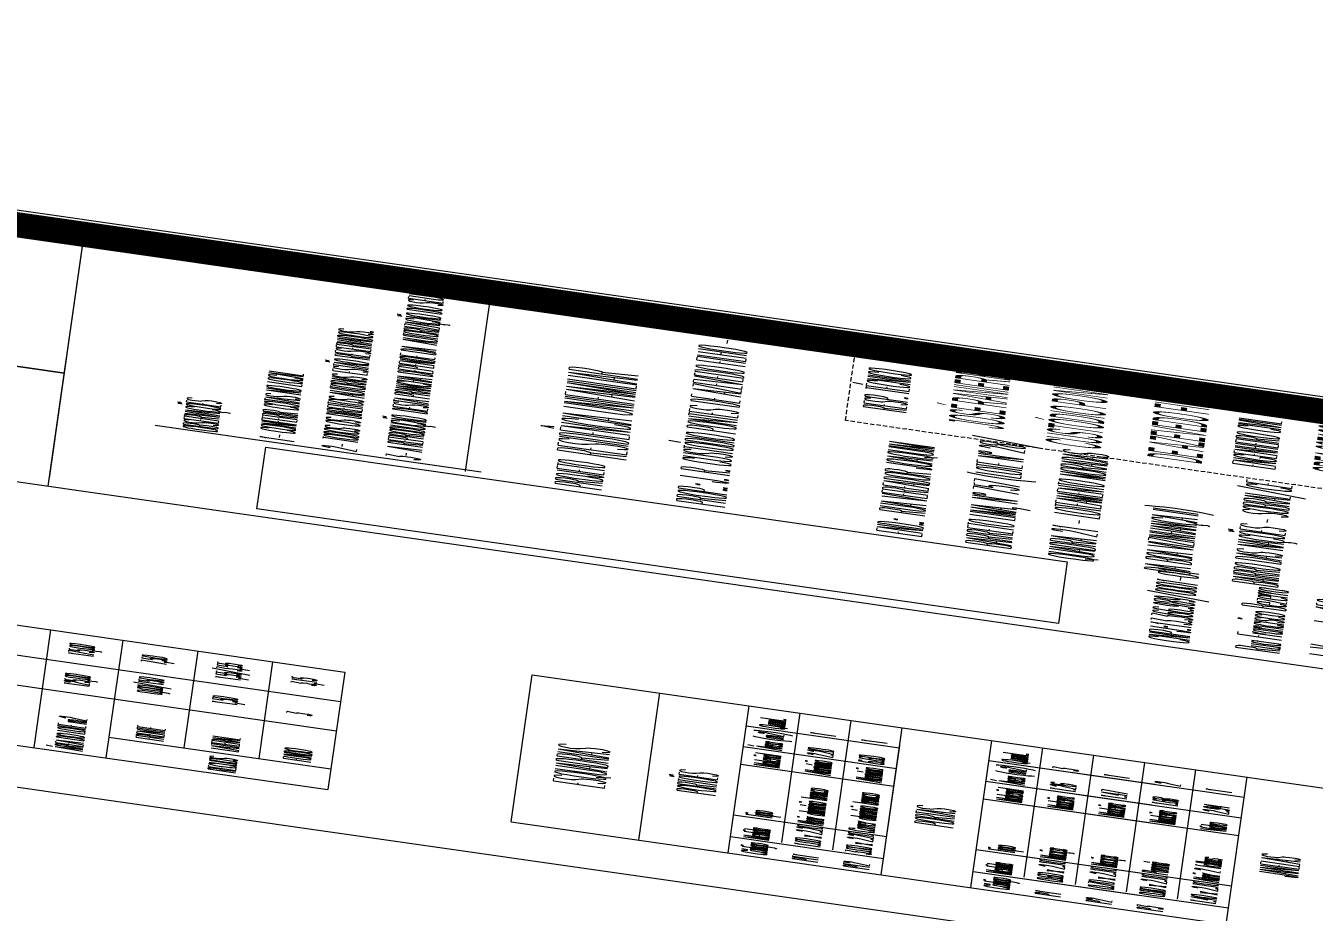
# Model space of a CAD drawing. Header units: millimetres. Extents: x -361192058 to 101130107379, y -14071650034 to 19218552450.
# Drawn here: x -134142.6 to -133838.6, y 40240.8 to 40450 of the extents above; entities that cross this region are included whole.
import ezdxf
from ezdxf.enums import TextEntityAlignment as Align

# ---------------------------------------------------------------- set-up
doc = ezdxf.new("R2010")
doc.units = ezdxf.units.MM
doc.header["$LTSCALE"] = 0.5
doc.linetypes.add('HIDDEN2', pattern=[0.1875, 0.125, -0.0625])
for name, color, linetype in [('02', 2, 'Continuous'), ('14-04-Texto-04', 3, 'Continuous'), ('CERAMICA', 8, 'Continuous'), ('CERC02', 3, 'Continuous'), ('LEGENDAS', 5, 'Continuous'), ('parede', 2, 'Continuous'), ('TEXT', 2, 'Continuous'), ('TEXTO', 3, 'Continuous'), ('TEXTO2', 3, 'Continuous'), ('TXT_0', 7, 'Continuous'), ('TXT_1', 3, 'Continuous')]:
    doc.layers.add(name, color=color, linetype=linetype)
doc.styles.add('ROMAND', font='romand', dxfattribs={"height": 0.3})
doc.styles.add('ROMANS', font='romans', dxfattribs={"height": 0.1})
doc.styles.add('SANSSERIF', font='sas_____.pfb', dxfattribs={"height": 1})
doc.styles.get("Standard").update_dxf_attribs({"font": 'txt.shx', "height": 0.12})
picture_1 = doc.add_image_def('image1.jpg', size_in_pixel=(700, 700))

# ---------------------------------------------------------------- blocks, each defined once
blk = doc.blocks.new('APROVADO QUADRA 21.2 MBVII')
at = {"lineweight": 18}
for p, q in [((3927.4394, 2413.3147), (3927.4394, 2410.3304)), ((3928.9714, 2413.3147), (3928.9714, 2410.3304)), ((3930.5034, 2411.5109), (3924.3754, 2411.5109)), ((3930.5034, 2411.2212), (3924.3754, 2411.2212)), ((3925.462, 2411.2212), (3925.462, 2410.3304)), ((3930.5034, 2410.9206), (3925.462, 2410.9206)), ((3930.5034, 2410.62), (3925.462, 2410.62)), ((3924.9911, 2408.5166), (3931.7319, 2408.5166)), ((3924.9911, 2408.3117), (3931.7319, 2408.3117)), ((3924.9911, 2407.5432), (3931.7319, 2407.5432)), ((3924.9911, 2407.3383), (3931.7319, 2407.3383)), ((3924.9911, 2407.1334), (3931.7319, 2407.1334)), ((3924.9911, 2406.9285), (3931.7319, 2406.9285))]:
    blk.add_line(p, q, dxfattribs=at)
at = {"layer": '02', "lineweight": 18}
for p, q in [((3950.945, 2431.1459), (3950.945, 2403.5851)), ((3937.82, 2424.1479), (3937.82, 2403.5851))]:
    blk.add_line(p, q, dxfattribs=at)
at = {"layer": '02', "color": 0, "lineweight": 18}
blk.add_line((3950.945, 2424.1479), (3950.945, 2403.5851), dxfattribs=at)
at = {"layer": '02', "lineweight": 18}
for points in [[(3890.495, 2402.8351), (3951.695, 2402.8351), (3951.695, 2447.3851), (3890.495, 2447.3851)], [(3891.245, 2403.5851), (3922.2237, 2403.5851), (3922.2237, 2412.8323), (3891.245, 2412.8323)]]:
    blk.add_lwpolyline(points, close=True, dxfattribs=at)
at = {"layer": '02', "lineweight": 18, "const_width": 0.1}
blk.add_lwpolyline([(3891.245, 2403.5851), (3950.945, 2403.5851), (3950.945, 2446.6351), (3891.245, 2446.6351)], close=True, dxfattribs=at)
at = {"layer": '02', "color": 4, "linetype": 'HIDDEN2', "lineweight": 18}
blk.add_lwpolyline([(3946.9975, 2408.5033), (3950.5627, 2408.5033), (3950.5627, 2406.358), (3946.9975, 2406.358)], close=True, dxfattribs=at)
at = {"layer": '14-04-Texto-04', "lineweight": 18}
for p, q in [((3943.7213, 2424.1479), (3943.7213, 2411.6007)), ((3943.7213, 2411.6007), (3943.7213, 2422.5354))]:
    blk.add_line(p, q, dxfattribs=at)
at = {"layer": 'CERAMICA', "lineweight": 18}
for p, q in [((3938.2462, 2411.6007), (3950.9451, 2411.6007)), ((3941.7266, 2411.2146), (3941.7266, 2409.9065)), ((3941.623, 2409.9679), (3950.9027, 2409.9679))]:
    blk.add_line(p, q, dxfattribs=at)
at = {"layer": 'CERC02', "lineweight": 18}
for p, q in [((3924.3754, 2415.7754), (3924.3754, 2410.3304)), ((3930.5034, 2415.7754), (3930.5034, 2410.3304)), ((3937.82, 2411.6007), (3950.6809, 2411.6007)), ((3937.82, 2411.6007), (3950.6746, 2411.6007)), ((3937.82, 2411.6007), (3950.6746, 2411.6007)), ((3937.82, 2411.6007), (3950.9451, 2411.6007)), ((3937.82, 2411.6007), (3950.9387, 2411.6007)), ((3930.5034, 2410.3304), (3924.3754, 2410.3304)), ((3924.069, 2409.5924), (3924.069, 2405.1354)), ((3924.069, 2409.5924), (3931.7319, 2409.5924)), ((3924.069, 2409.5924), (3924.069, 2404.9305)), ((3931.7319, 2409.5924), (3931.7319, 2405.1354)), ((3931.7319, 2409.5924), (3931.7319, 2404.9305)), ((3924.069, 2409.0801), (3931.7319, 2409.0801)), ((3924.069, 2408.7215), (3931.7319, 2408.7215)), ((3924.069, 2408.1068), (3931.7319, 2408.1068)), ((3924.069, 2407.7481), (3931.7319, 2407.7481)), ((3924.069, 2406.7236), (3931.7319, 2406.7236)), ((3924.069, 2406.7236), (3931.7319, 2406.7236))]:
    blk.add_line(p, q, dxfattribs=at)
at = {"layer": 'LEGENDAS', "lineweight": 18}
blk.add_line((3924.069, 2408.1068), (3930.8098, 2408.1068), dxfattribs=at)
at = {"layer": 'TXT_0', "lineweight": 18}
for p, q in [((3924.9143, 2408.7215), (3924.9143, 2408.1068)), ((3926.0584, 2408.7215), (3926.0584, 2408.1068)), ((3928.6882, 2408.7215), (3928.6882, 2408.1068)), ((3929.6103, 2408.7215), (3929.6103, 2408.1068)), ((3930.6862, 2408.7215), (3930.6862, 2408.1068)), ((3924.9143, 2407.7481), (3924.9143, 2406.7236)), ((3924.9143, 2407.7481), (3924.9143, 2407.0822)), ((3926.0584, 2407.7481), (3926.0584, 2406.7236)), ((3926.0584, 2407.7481), (3926.0584, 2407.0822)), ((3928.6882, 2407.7481), (3928.6882, 2406.7236)), ((3928.6882, 2407.7481), (3928.6882, 2407.0822)), ((3929.6103, 2407.7481), (3929.6103, 2406.7236)), ((3929.6103, 2407.7481), (3929.6103, 2407.0822)), ((3930.6862, 2407.7481), (3930.6862, 2406.7236)), ((3930.6862, 2407.7481), (3930.6862, 2407.0822))]:
    blk.add_line(p, q, dxfattribs=at)
at = {"color": 0, "lineweight": 13, "flags": 8}
for p in [(4700.7247, 2280.1125), (4699.5738, 2277.8964), (4702.3546, 2276.195), (4703.6722, 2274.085), (4699.8445, 2272.2194), (4703.0488, 2270.137), (4703.0877, 2267.9803), (4700.6523, 2261.5216), (4700.7007, 2257.1593)]:
    blk.add_attdef('NIVEL', p, '', height=0.075, dxfattribs=at)
for rotation, width, p in [(90, 0.8, (4700.8205, 2275.7521)), (270, 0.6, (4703.8437, 2274.9021)), (90, 0.8, (4701.5575, 2268.5021)), (180, 0.6, (4651.1817, 2236.1931))]:
    blk.add_attdef('$PORTA', text='', height=0.09, rotation=rotation, dxfattribs=dict(at, width=width)).set_placement(p, align=Align.MIDDLE)
for p in [(4654.176, 2240.463), (4648.499, 2240.1923), (4637.8012, 2239.3845), (4633.4388, 2239.3361), (4656.3921, 2239.3121), (4652.4746, 2237.6822), (4646.4166, 2236.988), (4644.2598, 2236.9491), (4650.3646, 2236.3646)]:
    blk.add_attdef('NIVEL', p, '', height=0.075, rotation=270, dxfattribs=at)
at = {"color": 0, "lineweight": 13, "width": 0.8, "flags": 8}
for p in [(4652.0317, 2239.2163), (4644.7817, 2238.4793)]:
    blk.add_attdef('$PORTA', text='', height=0.09, dxfattribs=at).set_placement(p, align=Align.MIDDLE)
at = {"layer": '14-04-Texto-04', "lineweight": 18, "style": 'ROMANS'}
for s, p in [('ÁREA DO LOTE m2', (3924.5397, 2411.4272)), ('FRENTE', (3925.6263, 2411.1137)), ('RECUOS', (3924.5397, 2410.813)), ('LATERAL', (3925.6263, 2410.813)), ('FUNDO', (3925.6263, 2410.5234))]:
    blk.add_text(s, height=0.11, dxfattribs=at).set_placement(p, align=Align.TOP_LEFT)
at = {"layer": 'CERC02', "lineweight": 18, "style": 'ROMANS'}
for s, p in [('125,00', (3927.8516, 2411.4272)), ('175,00', (3929.4139, 2411.4272)), ('0,00/150', (3927.9943, 2411.1363)), ('7,50', (3929.5592, 2411.1363)), ('1,50', (3927.9943, 2410.8357)), ('1,55/3,55', (3929.2789, 2410.8357)), ('3', (3927.9943, 2410.5351)), ('3,15', (3929.5592, 2410.5351))]:
    blk.add_text(s, height=0.1, dxfattribs=at).set_placement(p, align=Align.TOP_LEFT)
at = {"layer": 'parede', "lineweight": 18, "style": 'ROMANS'}
blk.add_text('RESIDÊNCIA UNIFAMILIAR', height=0.275306, dxfattribs=at).set_placement((3943.351, 2409.6188), align=Align.TOP_LEFT)
at = {"layer": 'TEXT', "lineweight": 18, "style": 'SANSSERIF'}
for s, p in [('JOSÉ RANIERE  ', (3947.6707, 2408.0962)), ('CUSTÓDIO PONTES ', (3947.3403, 2407.7031)), ('DE AZEVEDO FILHO', (3947.362, 2407.2961)), ('CREA 327103', (3947.8482, 2406.6376))]:
    blk.add_text(s, height=0.218329, dxfattribs=at).set_placement(p, align=Align.TOP_LEFT)
at = {"layer": 'TEXTO', "lineweight": 18, "style": 'ROMANS'}
for s, height, p in [('PROP.: J. R. CUSTÓDIO PONTES DE AZEVEDO FILHO - ME', 0.193418, (3941.6505, 2409.1217)), ('END.:  RUA VEREADOR JOAQUIM', 0.180657, (3941.5955, 2408.3183)), ('BARRETO LIMA, N° 757 (LOTE N° 28/', 0.180657, (3941.6277, 2407.9616)), ('DA BOA VIZINHANÇA II)', 0.180657, (3941.6015, 2407.2439)), ('BAIRRO DAS NAÇÕES - SOBRAL/CE', 0.180657, (3941.6085, 2406.8906))]:
    blk.add_text(s, height=height, dxfattribs=at).set_placement(p, align=Align.TOP_LEFT)
blk.add_text('QUADRA 21 - LOTEAMENTO MORADAS ', height=0.180657, dxfattribs=at).set_placement((3941.5689, 2407.4488))
at = {"layer": 'TEXTO2', "lineweight": 18, "style": 'ROMANS'}
for s, height, p in [('OBSERVAÇÕES', 0.1378, (3941.7952, 2411.1042)), ('1- CONFERIR COTAS NO LOCAL', 0.1378, (3941.8276, 2410.7974)), ('2- TODOS OS DIREITOS AUTORAIS ESTÃO RESERVADOS.', 0.1378, (3941.8231, 2410.5464)), ('3- A REPRODUÇÃO  DESTA PRANCHA DEPENDE DA  AUTORIZAÇÃO DO SEU AUTOR', 0.1378, (3941.8276, 2410.2893)), ('PROJETO', 0.18652, (3941.638, 2409.6094)), ('RESP. TÉCNICO', 0.170166, (3947.8138, 2408.4396)), ('CNPJ:13.366.989/0001-01', 0.161819, (3938.0926, 2407.1888)), ('ENGENHEIRO CIVIL', 0.170166, (3947.6125, 2406.9565))]:
    blk.add_text(s, height=height, dxfattribs=at).set_placement(p, align=Align.TOP_LEFT)
at = {"layer": 'TEXTO2', "lineweight": 18, "style": 'ROMAND'}
for s, p in [('Rua Francisco Bezerra', (3938.2499, 2406.7527)), ('de Vasconcelos, 156', (3938.3465, 2406.4604))]:
    blk.add_text(s, height=0.17525, dxfattribs=at).set_placement(p, align=Align.MIDDLE_LEFT)
at = {"layer": 'TXT_0', "lineweight": 18}
for s, height, p in [('PT1', 0.10246, (3924.2227, 2408.3629)), ('1.00 x 2.20', 0.102459, (3924.9911, 2408.3629)), ('Abrir alumínio branco', 0.102459, (3926.1353, 2408.3629)), ('Alumínio', 0.10246, (3928.765, 2408.3629)), ('2.20', 0.10246, (3929.6872, 2408.3629)), ('1', 0.1025, (3930.763, 2408.3629)), ('PT2', 0.10246, (3924.2227, 2408.158)), ('3.00 x 2.20', 0.102459, (3924.9911, 2408.158)), ('Correr alumínio branco', 0.102459, (3926.1353, 2408.158)), ('Alumínio', 0.10246, (3928.765, 2408.158)), ('6.60', 0.10246, (3929.6872, 2408.158)), ('1', 0.1025, (3930.763, 2408.158)), ('P1', 0.10246, (3924.2227, 2407.3895)), ('0.60 x 2.10', 0.102459, (3924.9911, 2407.3895)), ('Maciça', 0.10246, (3926.1353, 2407.3895)), ('Madeira', 0.10246, (3928.765, 2407.3895)), ('1.26', 0.10246, (3929.6872, 2407.3895)), ('3', 0.1025, (3930.763, 2407.3895)), ('P2', 0.10246, (3924.2227, 2407.1846)), ('0.70 x 2.10', 0.102459, (3924.9911, 2407.1846)), ('Maciça', 0.10246, (3926.1353, 2407.1846)), ('Madeira', 0.10246, (3928.765, 2407.1846)), ('1.47', 0.10246, (3929.6872, 2407.1846)), ('1', 0.1025, (3930.763, 2407.1846)), ('P3', 0.10246, (3924.2227, 2406.9797)), ('0.80 x 2.10', 0.102459, (3924.9911, 2406.9797)), ('Paraná', 0.10246, (3926.1353, 2406.9797)), ('Madeira', 0.10246, (3928.765, 2406.9797)), ('1.68', 0.10246, (3929.6872, 2406.9797)), ('2', 0.1025, (3930.763, 2406.9797)), ('1.40 x 2.10', 0.102459, (3924.9911, 2406.7748)), ('Abrir 2 folhas', 0.102459, (3926.1353, 2406.7748)), ('Vidro', 0.10246, (3928.765, 2406.7748)), ('2.94', 0.10246, (3929.6872, 2406.7748)), ('1', 0.1025, (3930.763, 2406.7748))]:
    blk.add_text(s, height=height, dxfattribs=at).set_placement(p)
at = {"layer": 'TXT_1', "lineweight": 18}
for s, height, p in [('ESQUADRIAS', 0.20492, (3927.4394, 2409.3363)), ('PORTÕES', 0.15369, (3927.4394, 2408.9008)), ('PORTAS', 0.15369, (3927.4394, 2407.9275)), ('JANELAS', 0.15369, (3927.4394, 2406.5443))]:
    blk.add_text(s, height=height, dxfattribs=at).set_placement(p, align=Align.MIDDLE)
for s, p in [('Código', (3924.2227, 2408.5678)), ('Medida', (3924.9911, 2408.5678)), ('Tipo', (3926.1353, 2408.5678)), ('Material', (3928.765, 2408.5678)), ('Área (m2)', (3929.6872, 2408.5678)), ('Quant.', (3930.763, 2408.5678)), ('Código', (3924.2227, 2407.5945)), ('Medida', (3924.9911, 2407.5945)), ('Tipo', (3926.1353, 2407.5945)), ('Material', (3928.765, 2407.5945)), ('Área (m2)', (3929.6872, 2407.5945)), ('Quant.', (3930.763, 2407.5945))]:
    blk.add_text(s, height=0.10246, dxfattribs=at).set_placement(p)
at = {"layer": '02', "color": 4, "linetype": 'HIDDEN2', "lineweight": 18}
image = blk.add_image(picture_1, insert=(3938.1875, 2407.5519), size_in_units=(3.2153, 3.2153), dxfattribs=at)
image.dxf.flags = 7

msp = doc.modelspace()

# ---------------------------------------------------------------- block references
at = {"layer": '02', "color": 0, "lineweight": 30, "xscale": -4.574818403918471, "yscale": -59.40450511825884, "zscale": 4.574818403918471, "rotation": 261.8606972171988}
msp.add_blockref('APROVADO QUADRA 21.2 MBVII', (5129.041, 2225.201), dxfattribs=at)

doc.saveas('drawing.dxf')
